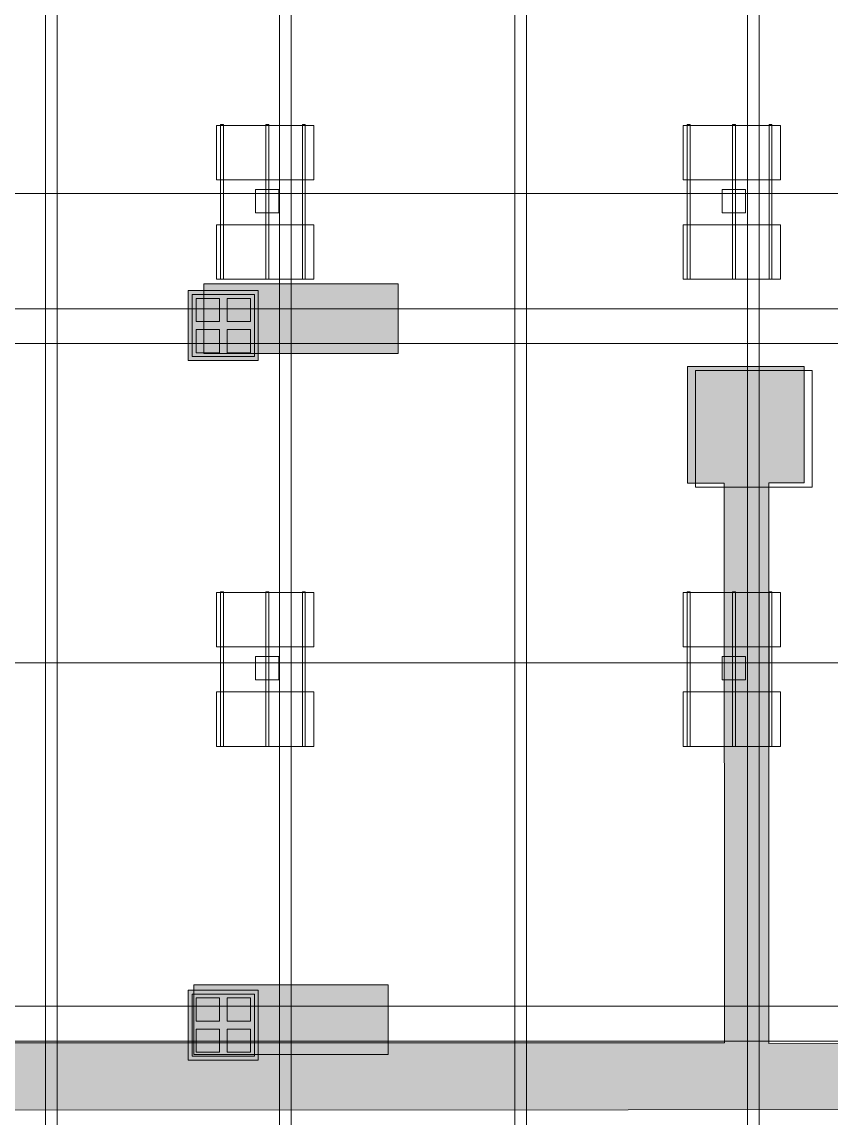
# Model space of a CAD drawing. Header units: inches. Extents: x -10671 to 1761, y -674 to 7170.
# Drawn here: x -7322 to -6905, y 1770 to 2335 of the extents above; entities that cross this region are included whole.
import ezdxf

# ---------------------------------------------------------------- set-up
doc = ezdxf.new("R2010")
doc.units = ezdxf.units.IN
doc.header["$LTSCALE"] = 19.2
doc.header["$MEASUREMENT"] = 0
for name, color, linetype, lineweight, true_color in [('DWG-bldg-utility box', 3, 'Continuous', 18, 0x00ff00), ('Venue-Ceiling-HVAC', 7, 'Continuous', 5, 0xbbbbbb), ('Venue-NO HANG ZONE', 7, 'Continuous', 15, 0xdd0000), ('Venue-Rigging Steel-High', 7, 'Continuous', 5, 0x800000), ('Venue-Rigging Steel-Low', 7, 'Continuous', 5, 0x0000dd)]:
    doc.layers.add(name, color=color, linetype=linetype, lineweight=lineweight, true_color=true_color)
for name, color, linetype, lineweight in [('Venue-Ceiling-Lights', 7, 'Continuous', 5), ('Venue-Ceiling-Lights Circuits', 7, 'Continuous', 5), ('Venue-Floor Pockets', 7, 'Continuous', 5)]:
    doc.layers.add(name, color=color, linetype=linetype, lineweight=lineweight)

# ---------------------------------------------------------------- blocks, each defined once
blk = doc.blocks.new('FLOORBOX')
at = {"layer": 'Venue-Floor Pockets', "linetype": 'Continuous', "lineweight": 0, "true_color": 0xaaaaaa}
blk.add_hatch(color=253, dxfattribs=at).paths.add_polyline_path([(-18, 18), (18, 18), (18, -18), (-18, -18)])
at = {"layer": 'Venue-Floor Pockets', "linetype": 'Continuous', "lineweight": 0, "true_color": 0xbbbbbb}
blk.add_hatch(color=9, dxfattribs=at).paths.add_polyline_path([(-16, 16), (16, 16), (16, -16), (-16, -16)])
at = {"layer": 'Venue-Floor Pockets', "linetype": 'Continuous', "lineweight": 0, "true_color": 0xdddddd}
for points in [[(-14, 14), (-2, 14), (-2, 2), (-14, 2)], [(2, 14), (14, 14), (14, 2), (2, 2)], [(-14, -2), (-2, -2), (-2, -14), (-14, -14)], [(2, -2), (14, -2), (14, -14), (2, -14)]]:
    blk.add_hatch(color=254, dxfattribs=at).paths.add_polyline_path(points)
at = {"layer": 'Venue-Floor Pockets', "color": 7, "linetype": 'Continuous', "lineweight": 5, "flags": 128}
for points in [[(-18, 18), (18, 18), (18, -18), (-18, -18)], [(-16, 16), (16, 16), (16, -16), (-16, -16)], [(-14, 14), (-2, 14), (-2, 2), (-14, 2)], [(2, 14), (14, 14), (14, 2), (2, 2)], [(-14, -2), (-2, -2), (-2, -14), (-14, -14)], [(2, -2), (14, -2), (14, -14), (2, -14)]]:
    blk.add_lwpolyline(points, close=True, dxfattribs=at)
blk = doc.blocks.new('Group-886-1')
at = {"layer": 'Venue-Ceiling-Lights', "color": 7, "linetype": 'Continuous', "lineweight": 5}
for points in [[(-7221.73, 2202.11, 355.98), (-7221.73, 2202.11, 359.98), (-7221.73, 2230.11, 359.98), (-7221.73, 2230.11, 355.98)], [(-7221.73, 2230.11, 355.98), (-7221.73, 2230.11, 359.98), (-7171.73, 2230.11, 359.98), (-7171.73, 2230.11, 355.98)], [(-7171.73, 2230.11, 359.98), (-7221.73, 2230.11, 359.98), (-7221.73, 2202.11, 359.98), (-7171.73, 2202.11, 359.98)], [(-7171.73, 2202.11, 355.98), (-7221.73, 2202.11, 355.98), (-7221.73, 2230.11, 355.98), (-7171.73, 2230.11, 355.98)], [(-7171.73, 2230.11, 355.98), (-7171.73, 2230.11, 359.98), (-7171.73, 2202.11, 359.98), (-7171.73, 2202.11, 355.98)], [(-7171.73, 2202.11, 355.98), (-7171.73, 2202.11, 359.98), (-7221.73, 2202.11, 359.98), (-7221.73, 2202.11, 355.98)]]:
    blk.add_3dface(points, dxfattribs=at)
blk = doc.blocks.new('Group-887-1')
at = {"layer": 'Venue-Ceiling-Lights', "color": 7, "linetype": 'Continuous', "lineweight": 5}
for points in [[(-7177.58, 2202.11, 360.05), (-7177.58, 2202.11, 361.05), (-7177.58, 2281.7, 361.05), (-7177.58, 2281.7, 360.05)], [(-7177.58, 2281.7, 360.05), (-7177.58, 2281.7, 361.05), (-7176.08, 2281.7, 361.05), (-7176.08, 2281.7, 360.05)], [(-7176.08, 2281.7, 361.05), (-7177.58, 2281.7, 361.05), (-7177.58, 2202.11, 361.05), (-7176.08, 2202.11, 361.05)], [(-7176.08, 2202.11, 360.05), (-7177.58, 2202.11, 360.05), (-7177.58, 2281.7, 360.05), (-7176.08, 2281.7, 360.05)], [(-7176.08, 2281.7, 360.05), (-7176.08, 2281.7, 361.05), (-7176.08, 2202.11, 361.05), (-7176.08, 2202.11, 360.05)], [(-7176.08, 2202.11, 360.05), (-7176.08, 2202.11, 361.05), (-7177.58, 2202.11, 361.05), (-7177.58, 2202.11, 360.05)]]:
    blk.add_3dface(points, dxfattribs=at)
blk = doc.blocks.new('Group-888-1')
at = {"layer": 'Venue-Ceiling-Lights', "color": 7, "linetype": 'Continuous', "lineweight": 5}
for points in [[(-7196.4, 2202.11, 360.05), (-7196.4, 2202.11, 361.05), (-7196.4, 2281.7, 361.05), (-7196.4, 2281.7, 360.05)], [(-7196.4, 2281.7, 360.05), (-7196.4, 2281.7, 361.05), (-7194.9, 2281.7, 361.05), (-7194.9, 2281.7, 360.05)], [(-7194.9, 2281.7, 361.05), (-7196.4, 2281.7, 361.05), (-7196.4, 2202.11, 361.05), (-7194.9, 2202.11, 361.05)], [(-7194.9, 2202.11, 360.05), (-7196.4, 2202.11, 360.05), (-7196.4, 2281.7, 360.05), (-7194.9, 2281.7, 360.05)], [(-7194.9, 2281.7, 360.05), (-7194.9, 2281.7, 361.05), (-7194.9, 2202.11, 361.05), (-7194.9, 2202.11, 360.05)], [(-7194.9, 2202.11, 360.05), (-7194.9, 2202.11, 361.05), (-7196.4, 2202.11, 361.05), (-7196.4, 2202.11, 360.05)]]:
    blk.add_3dface(points, dxfattribs=at)
blk = doc.blocks.new('Group-889-1')
at = {"layer": 'Venue-Ceiling-Lights', "color": 7, "linetype": 'Continuous', "lineweight": 5}
for points in [[(-7219.68, 2202.11, 360.05), (-7219.68, 2202.11, 361.05), (-7219.68, 2281.7, 361.05), (-7219.68, 2281.7, 360.05)], [(-7219.68, 2281.7, 360.05), (-7219.68, 2281.7, 361.05), (-7218.18, 2281.7, 361.05), (-7218.18, 2281.7, 360.05)], [(-7218.18, 2281.7, 361.05), (-7219.68, 2281.7, 361.05), (-7219.68, 2202.11, 361.05), (-7218.18, 2202.11, 361.05)], [(-7218.18, 2202.11, 360.05), (-7219.68, 2202.11, 360.05), (-7219.68, 2281.7, 360.05), (-7218.18, 2281.7, 360.05)], [(-7218.18, 2281.7, 360.05), (-7218.18, 2281.7, 361.05), (-7218.18, 2202.11, 361.05), (-7218.18, 2202.11, 360.05)], [(-7218.18, 2202.11, 360.05), (-7218.18, 2202.11, 361.05), (-7219.68, 2202.11, 361.05), (-7219.68, 2202.11, 360.05)]]:
    blk.add_3dface(points, dxfattribs=at)
blk = doc.blocks.new('Group-890-1')
at = {"layer": 'Venue-Ceiling-Lights', "color": 7, "linetype": 'Continuous', "lineweight": 5}
for points in [[(-7221.73, 2253.26, 355.98), (-7221.73, 2253.26, 359.98), (-7221.73, 2281.26, 359.98), (-7221.73, 2281.26, 355.98)], [(-7221.73, 2281.26, 355.98), (-7221.73, 2281.26, 359.98), (-7171.73, 2281.26, 359.98), (-7171.73, 2281.26, 355.98)], [(-7171.73, 2281.26, 359.98), (-7221.73, 2281.26, 359.98), (-7221.73, 2253.26, 359.98), (-7171.73, 2253.26, 359.98)], [(-7171.73, 2253.26, 355.98), (-7221.73, 2253.26, 355.98), (-7221.73, 2281.26, 355.98), (-7171.73, 2281.26, 355.98)], [(-7171.73, 2281.26, 355.98), (-7171.73, 2281.26, 359.98), (-7171.73, 2253.26, 359.98), (-7171.73, 2253.26, 355.98)], [(-7171.73, 2253.26, 355.98), (-7171.73, 2253.26, 359.98), (-7221.73, 2253.26, 359.98), (-7221.73, 2253.26, 355.98)]]:
    blk.add_3dface(points, dxfattribs=at)
blk = doc.blocks.new('Group-891-1')
at = {"layer": 'Venue-Ceiling-Lights', "color": 7, "linetype": 'Continuous', "lineweight": 5}
for points in [[(-7201.69, 2248.35, 350), (-7201.69, 2248.35, 356), (-7189.69, 2248.35, 356), (-7189.69, 2248.35, 350)], [(-7201.69, 2236.35, 350), (-7201.69, 2236.35, 356), (-7201.69, 2248.35, 356), (-7201.69, 2248.35, 350)], [(-7189.69, 2248.35, 356), (-7201.69, 2248.35, 356), (-7201.69, 2236.35, 356), (-7189.69, 2236.35, 356)], [(-7189.69, 2236.35, 350), (-7201.69, 2236.35, 350), (-7201.69, 2248.35, 350), (-7189.69, 2248.35, 350)], [(-7189.69, 2248.35, 350), (-7189.69, 2248.35, 356), (-7189.69, 2236.35, 356), (-7189.69, 2236.35, 350)], [(-7189.69, 2236.35, 350), (-7189.69, 2236.35, 356), (-7201.69, 2236.35, 356), (-7201.69, 2236.35, 350)]]:
    blk.add_3dface(points, dxfattribs=at)
blk = doc.blocks.new('Group-892-1')
at = {"layer": 'Venue-Ceiling-Lights', "color": 7}
for name in ['Group-890-1', 'Group-889-1', 'Group-888-1', 'Group-887-1', 'Group-886-1']:
    blk.add_blockref(name, (0, 0), dxfattribs=at)
at = {"layer": 'Venue-Ceiling-Lights', "color": 1, "true_color": 0xff0000}
blk.add_blockref('Group-891-1', (0, 0), dxfattribs=at)
blk = doc.blocks.new('Group-893-1')
at = {"layer": 'Venue-Ceiling-Lights', "color": 7, "linetype": 'Continuous', "lineweight": 5}
for points in [[(-7221.73, 1961.75, 355.98), (-7221.73, 1961.75, 359.98), (-7221.73, 1989.75, 359.98), (-7221.73, 1989.75, 355.98)], [(-7221.73, 1989.75, 355.98), (-7221.73, 1989.75, 359.98), (-7171.73, 1989.75, 359.98), (-7171.73, 1989.75, 355.98)], [(-7171.73, 1989.75, 359.98), (-7221.73, 1989.75, 359.98), (-7221.73, 1961.75, 359.98), (-7171.73, 1961.75, 359.98)], [(-7171.73, 1961.75, 355.98), (-7221.73, 1961.75, 355.98), (-7221.73, 1989.75, 355.98), (-7171.73, 1989.75, 355.98)], [(-7171.73, 1989.75, 355.98), (-7171.73, 1989.75, 359.98), (-7171.73, 1961.75, 359.98), (-7171.73, 1961.75, 355.98)], [(-7171.73, 1961.75, 355.98), (-7171.73, 1961.75, 359.98), (-7221.73, 1961.75, 359.98), (-7221.73, 1961.75, 355.98)]]:
    blk.add_3dface(points, dxfattribs=at)
blk = doc.blocks.new('Group-894-1')
at = {"layer": 'Venue-Ceiling-Lights', "color": 7, "linetype": 'Continuous', "lineweight": 5}
for points in [[(-7177.58, 1961.75, 360.05), (-7177.58, 1961.75, 361.05), (-7177.58, 2041.33, 361.05), (-7177.58, 2041.33, 360.05)], [(-7177.58, 2041.33, 360.05), (-7177.58, 2041.33, 361.05), (-7176.08, 2041.33, 361.05), (-7176.08, 2041.33, 360.05)], [(-7176.08, 2041.33, 361.05), (-7177.58, 2041.33, 361.05), (-7177.58, 1961.75, 361.05), (-7176.08, 1961.75, 361.05)], [(-7176.08, 1961.75, 360.05), (-7177.58, 1961.75, 360.05), (-7177.58, 2041.33, 360.05), (-7176.08, 2041.33, 360.05)], [(-7176.08, 2041.33, 360.05), (-7176.08, 2041.33, 361.05), (-7176.08, 1961.75, 361.05), (-7176.08, 1961.75, 360.05)], [(-7176.08, 1961.75, 360.05), (-7176.08, 1961.75, 361.05), (-7177.58, 1961.75, 361.05), (-7177.58, 1961.75, 360.05)]]:
    blk.add_3dface(points, dxfattribs=at)
blk = doc.blocks.new('Group-895-1')
at = {"layer": 'Venue-Ceiling-Lights', "color": 7, "linetype": 'Continuous', "lineweight": 5}
for points in [[(-7196.4, 1961.75, 360.05), (-7196.4, 1961.75, 361.05), (-7196.4, 2041.33, 361.05), (-7196.4, 2041.33, 360.05)], [(-7196.4, 2041.33, 360.05), (-7196.4, 2041.33, 361.05), (-7194.9, 2041.33, 361.05), (-7194.9, 2041.33, 360.05)], [(-7194.9, 2041.33, 361.05), (-7196.4, 2041.33, 361.05), (-7196.4, 1961.75, 361.05), (-7194.9, 1961.75, 361.05)], [(-7194.9, 1961.75, 360.05), (-7196.4, 1961.75, 360.05), (-7196.4, 2041.33, 360.05), (-7194.9, 2041.33, 360.05)], [(-7194.9, 2041.33, 360.05), (-7194.9, 2041.33, 361.05), (-7194.9, 1961.75, 361.05), (-7194.9, 1961.75, 360.05)], [(-7194.9, 1961.75, 360.05), (-7194.9, 1961.75, 361.05), (-7196.4, 1961.75, 361.05), (-7196.4, 1961.75, 360.05)]]:
    blk.add_3dface(points, dxfattribs=at)
blk = doc.blocks.new('Group-896-1')
at = {"layer": 'Venue-Ceiling-Lights', "color": 7, "linetype": 'Continuous', "lineweight": 5}
for points in [[(-7219.68, 1961.75, 360.05), (-7219.68, 1961.75, 361.05), (-7219.68, 2041.33, 361.05), (-7219.68, 2041.33, 360.05)], [(-7219.68, 2041.33, 360.05), (-7219.68, 2041.33, 361.05), (-7218.18, 2041.33, 361.05), (-7218.18, 2041.33, 360.05)], [(-7218.18, 2041.33, 361.05), (-7219.68, 2041.33, 361.05), (-7219.68, 1961.75, 361.05), (-7218.18, 1961.75, 361.05)], [(-7218.18, 1961.75, 360.05), (-7219.68, 1961.75, 360.05), (-7219.68, 2041.33, 360.05), (-7218.18, 2041.33, 360.05)], [(-7218.18, 2041.33, 360.05), (-7218.18, 2041.33, 361.05), (-7218.18, 1961.75, 361.05), (-7218.18, 1961.75, 360.05)], [(-7218.18, 1961.75, 360.05), (-7218.18, 1961.75, 361.05), (-7219.68, 1961.75, 361.05), (-7219.68, 1961.75, 360.05)]]:
    blk.add_3dface(points, dxfattribs=at)
blk = doc.blocks.new('Group-897-1')
at = {"layer": 'Venue-Ceiling-Lights', "color": 7, "linetype": 'Continuous', "lineweight": 5}
for points in [[(-7221.73, 2012.9, 355.98), (-7221.73, 2012.9, 359.98), (-7221.73, 2040.9, 359.98), (-7221.73, 2040.9, 355.98)], [(-7221.73, 2040.9, 355.98), (-7221.73, 2040.9, 359.98), (-7171.73, 2040.9, 359.98), (-7171.73, 2040.9, 355.98)], [(-7171.73, 2040.9, 359.98), (-7221.73, 2040.9, 359.98), (-7221.73, 2012.9, 359.98), (-7171.73, 2012.9, 359.98)], [(-7171.73, 2012.9, 355.98), (-7221.73, 2012.9, 355.98), (-7221.73, 2040.9, 355.98), (-7171.73, 2040.9, 355.98)], [(-7171.73, 2040.9, 355.98), (-7171.73, 2040.9, 359.98), (-7171.73, 2012.9, 359.98), (-7171.73, 2012.9, 355.98)], [(-7171.73, 2012.9, 355.98), (-7171.73, 2012.9, 359.98), (-7221.73, 2012.9, 359.98), (-7221.73, 2012.9, 355.98)]]:
    blk.add_3dface(points, dxfattribs=at)
blk = doc.blocks.new('Group-898-1')
at = {"layer": 'Venue-Ceiling-Lights', "color": 7, "linetype": 'Continuous', "lineweight": 5}
for points in [[(-7201.69, 2007.98, 350), (-7201.69, 2007.98, 356), (-7189.69, 2007.98, 356), (-7189.69, 2007.98, 350)], [(-7201.69, 1995.98, 350), (-7201.69, 1995.98, 356), (-7201.69, 2007.98, 356), (-7201.69, 2007.98, 350)], [(-7189.69, 2007.98, 356), (-7201.69, 2007.98, 356), (-7201.69, 1995.98, 356), (-7189.69, 1995.98, 356)], [(-7189.69, 1995.98, 350), (-7201.69, 1995.98, 350), (-7201.69, 2007.98, 350), (-7189.69, 2007.98, 350)], [(-7189.69, 2007.98, 350), (-7189.69, 2007.98, 356), (-7189.69, 1995.98, 356), (-7189.69, 1995.98, 350)], [(-7189.69, 1995.98, 350), (-7189.69, 1995.98, 356), (-7201.69, 1995.98, 356), (-7201.69, 1995.98, 350)]]:
    blk.add_3dface(points, dxfattribs=at)
blk = doc.blocks.new('Group-899-1')
at = {"layer": 'Venue-Ceiling-Lights', "color": 7}
for name in ['Group-897-1', 'Group-896-1', 'Group-895-1', 'Group-894-1', 'Group-893-1']:
    blk.add_blockref(name, (0, 0), dxfattribs=at)
at = {"layer": 'Venue-Ceiling-Lights', "color": 1, "true_color": 0xff0000}
blk.add_blockref('Group-898-1', (0, 0), dxfattribs=at)
blk = doc.blocks.new('Group-984-1')
at = {"layer": 'Venue-Ceiling-Lights', "color": 7, "linetype": 'Continuous', "lineweight": 5}
for points in [[(-6981.57, 2202.11, 355.98), (-6981.57, 2202.11, 359.98), (-6981.57, 2230.11, 359.98), (-6981.57, 2230.11, 355.98)], [(-6981.57, 2230.11, 355.98), (-6981.57, 2230.11, 359.98), (-6931.57, 2230.11, 359.98), (-6931.57, 2230.11, 355.98)], [(-6931.57, 2230.11, 359.98), (-6981.57, 2230.11, 359.98), (-6981.57, 2202.11, 359.98), (-6931.57, 2202.11, 359.98)], [(-6931.57, 2202.11, 355.98), (-6981.57, 2202.11, 355.98), (-6981.57, 2230.11, 355.98), (-6931.57, 2230.11, 355.98)], [(-6931.57, 2230.11, 355.98), (-6931.57, 2230.11, 359.98), (-6931.57, 2202.11, 359.98), (-6931.57, 2202.11, 355.98)], [(-6931.57, 2202.11, 355.98), (-6931.57, 2202.11, 359.98), (-6981.57, 2202.11, 359.98), (-6981.57, 2202.11, 355.98)]]:
    blk.add_3dface(points, dxfattribs=at)
blk = doc.blocks.new('Group-985-1')
at = {"layer": 'Venue-Ceiling-Lights', "color": 7, "linetype": 'Continuous', "lineweight": 5}
for points in [[(-6937.42, 2202.11, 360.05), (-6937.42, 2202.11, 361.05), (-6937.42, 2281.7, 361.05), (-6937.42, 2281.7, 360.05)], [(-6937.42, 2281.7, 360.05), (-6937.42, 2281.7, 361.05), (-6935.92, 2281.7, 361.05), (-6935.92, 2281.7, 360.05)], [(-6935.92, 2281.7, 361.05), (-6937.42, 2281.7, 361.05), (-6937.42, 2202.11, 361.05), (-6935.92, 2202.11, 361.05)], [(-6935.92, 2202.11, 360.05), (-6937.42, 2202.11, 360.05), (-6937.42, 2281.7, 360.05), (-6935.92, 2281.7, 360.05)], [(-6935.92, 2281.7, 360.05), (-6935.92, 2281.7, 361.05), (-6935.92, 2202.11, 361.05), (-6935.92, 2202.11, 360.05)], [(-6935.92, 2202.11, 360.05), (-6935.92, 2202.11, 361.05), (-6937.42, 2202.11, 361.05), (-6937.42, 2202.11, 360.05)]]:
    blk.add_3dface(points, dxfattribs=at)
blk = doc.blocks.new('Group-986-1')
at = {"layer": 'Venue-Ceiling-Lights', "color": 7, "linetype": 'Continuous', "lineweight": 5}
for points in [[(-6956.24, 2202.11, 360.05), (-6956.24, 2202.11, 361.05), (-6956.24, 2281.7, 361.05), (-6956.24, 2281.7, 360.05)], [(-6956.24, 2281.7, 360.05), (-6956.24, 2281.7, 361.05), (-6954.74, 2281.7, 361.05), (-6954.74, 2281.7, 360.05)], [(-6954.74, 2281.7, 361.05), (-6956.24, 2281.7, 361.05), (-6956.24, 2202.11, 361.05), (-6954.74, 2202.11, 361.05)], [(-6954.74, 2202.11, 360.05), (-6956.24, 2202.11, 360.05), (-6956.24, 2281.7, 360.05), (-6954.74, 2281.7, 360.05)], [(-6954.74, 2281.7, 360.05), (-6954.74, 2281.7, 361.05), (-6954.74, 2202.11, 361.05), (-6954.74, 2202.11, 360.05)], [(-6954.74, 2202.11, 360.05), (-6954.74, 2202.11, 361.05), (-6956.24, 2202.11, 361.05), (-6956.24, 2202.11, 360.05)]]:
    blk.add_3dface(points, dxfattribs=at)
blk = doc.blocks.new('Group-987-1')
at = {"layer": 'Venue-Ceiling-Lights', "color": 7, "linetype": 'Continuous', "lineweight": 5}
for points in [[(-6979.52, 2202.11, 360.05), (-6979.52, 2202.11, 361.05), (-6979.52, 2281.7, 361.05), (-6979.52, 2281.7, 360.05)], [(-6979.52, 2281.7, 360.05), (-6979.52, 2281.7, 361.05), (-6978.02, 2281.7, 361.05), (-6978.02, 2281.7, 360.05)], [(-6978.02, 2281.7, 361.05), (-6979.52, 2281.7, 361.05), (-6979.52, 2202.11, 361.05), (-6978.02, 2202.11, 361.05)], [(-6978.02, 2202.11, 360.05), (-6979.52, 2202.11, 360.05), (-6979.52, 2281.7, 360.05), (-6978.02, 2281.7, 360.05)], [(-6978.02, 2281.7, 360.05), (-6978.02, 2281.7, 361.05), (-6978.02, 2202.11, 361.05), (-6978.02, 2202.11, 360.05)], [(-6978.02, 2202.11, 360.05), (-6978.02, 2202.11, 361.05), (-6979.52, 2202.11, 361.05), (-6979.52, 2202.11, 360.05)]]:
    blk.add_3dface(points, dxfattribs=at)
blk = doc.blocks.new('Group-988-1')
at = {"layer": 'Venue-Ceiling-Lights', "color": 7, "linetype": 'Continuous', "lineweight": 5}
for points in [[(-6981.57, 2253.26, 355.98), (-6981.57, 2253.26, 359.98), (-6981.57, 2281.26, 359.98), (-6981.57, 2281.26, 355.98)], [(-6981.57, 2281.26, 355.98), (-6981.57, 2281.26, 359.98), (-6931.57, 2281.26, 359.98), (-6931.57, 2281.26, 355.98)], [(-6931.57, 2281.26, 359.98), (-6981.57, 2281.26, 359.98), (-6981.57, 2253.26, 359.98), (-6931.57, 2253.26, 359.98)], [(-6931.57, 2253.26, 355.98), (-6981.57, 2253.26, 355.98), (-6981.57, 2281.26, 355.98), (-6931.57, 2281.26, 355.98)], [(-6931.57, 2281.26, 355.98), (-6931.57, 2281.26, 359.98), (-6931.57, 2253.26, 359.98), (-6931.57, 2253.26, 355.98)], [(-6931.57, 2253.26, 355.98), (-6931.57, 2253.26, 359.98), (-6981.57, 2253.26, 359.98), (-6981.57, 2253.26, 355.98)]]:
    blk.add_3dface(points, dxfattribs=at)
blk = doc.blocks.new('Group-989-1')
at = {"layer": 'Venue-Ceiling-Lights', "color": 7, "linetype": 'Continuous', "lineweight": 5}
for points in [[(-6961.53, 2248.35, 350), (-6961.53, 2248.35, 356), (-6949.53, 2248.35, 356), (-6949.53, 2248.35, 350)], [(-6961.53, 2236.35, 350), (-6961.53, 2236.35, 356), (-6961.53, 2248.35, 356), (-6961.53, 2248.35, 350)], [(-6949.53, 2248.35, 356), (-6961.53, 2248.35, 356), (-6961.53, 2236.35, 356), (-6949.53, 2236.35, 356)], [(-6949.53, 2236.35, 350), (-6961.53, 2236.35, 350), (-6961.53, 2248.35, 350), (-6949.53, 2248.35, 350)], [(-6949.53, 2248.35, 350), (-6949.53, 2248.35, 356), (-6949.53, 2236.35, 356), (-6949.53, 2236.35, 350)], [(-6949.53, 2236.35, 350), (-6949.53, 2236.35, 356), (-6961.53, 2236.35, 356), (-6961.53, 2236.35, 350)]]:
    blk.add_3dface(points, dxfattribs=at)
blk = doc.blocks.new('Group-990-1')
at = {"layer": 'Venue-Ceiling-Lights', "color": 7}
for name in ['Group-988-1', 'Group-987-1', 'Group-986-1', 'Group-985-1', 'Group-984-1']:
    blk.add_blockref(name, (0, 0), dxfattribs=at)
at = {"layer": 'Venue-Ceiling-Lights', "color": 1, "true_color": 0xff0000}
blk.add_blockref('Group-989-1', (0, 0), dxfattribs=at)
blk = doc.blocks.new('Group-991-1')
at = {"layer": 'Venue-Ceiling-Lights', "color": 7, "linetype": 'Continuous', "lineweight": 5}
for points in [[(-6981.57, 1961.75, 355.98), (-6981.57, 1961.75, 359.98), (-6981.57, 1989.75, 359.98), (-6981.57, 1989.75, 355.98)], [(-6981.57, 1989.75, 355.98), (-6981.57, 1989.75, 359.98), (-6931.57, 1989.75, 359.98), (-6931.57, 1989.75, 355.98)], [(-6931.57, 1989.75, 359.98), (-6981.57, 1989.75, 359.98), (-6981.57, 1961.75, 359.98), (-6931.57, 1961.75, 359.98)], [(-6931.57, 1961.75, 355.98), (-6981.57, 1961.75, 355.98), (-6981.57, 1989.75, 355.98), (-6931.57, 1989.75, 355.98)], [(-6931.57, 1989.75, 355.98), (-6931.57, 1989.75, 359.98), (-6931.57, 1961.75, 359.98), (-6931.57, 1961.75, 355.98)], [(-6931.57, 1961.75, 355.98), (-6931.57, 1961.75, 359.98), (-6981.57, 1961.75, 359.98), (-6981.57, 1961.75, 355.98)]]:
    blk.add_3dface(points, dxfattribs=at)
blk = doc.blocks.new('Group-992-1')
at = {"layer": 'Venue-Ceiling-Lights', "color": 7, "linetype": 'Continuous', "lineweight": 5}
for points in [[(-6937.42, 1961.75, 360.05), (-6937.42, 1961.75, 361.05), (-6937.42, 2041.33, 361.05), (-6937.42, 2041.33, 360.05)], [(-6937.42, 2041.33, 360.05), (-6937.42, 2041.33, 361.05), (-6935.92, 2041.33, 361.05), (-6935.92, 2041.33, 360.05)], [(-6935.92, 2041.33, 361.05), (-6937.42, 2041.33, 361.05), (-6937.42, 1961.75, 361.05), (-6935.92, 1961.75, 361.05)], [(-6935.92, 1961.75, 360.05), (-6937.42, 1961.75, 360.05), (-6937.42, 2041.33, 360.05), (-6935.92, 2041.33, 360.05)], [(-6935.92, 2041.33, 360.05), (-6935.92, 2041.33, 361.05), (-6935.92, 1961.75, 361.05), (-6935.92, 1961.75, 360.05)], [(-6935.92, 1961.75, 360.05), (-6935.92, 1961.75, 361.05), (-6937.42, 1961.75, 361.05), (-6937.42, 1961.75, 360.05)]]:
    blk.add_3dface(points, dxfattribs=at)
blk = doc.blocks.new('Group-993-1')
at = {"layer": 'Venue-Ceiling-Lights', "color": 7, "linetype": 'Continuous', "lineweight": 5}
for points in [[(-6956.24, 1961.75, 360.05), (-6956.24, 1961.75, 361.05), (-6956.24, 2041.33, 361.05), (-6956.24, 2041.33, 360.05)], [(-6956.24, 2041.33, 360.05), (-6956.24, 2041.33, 361.05), (-6954.74, 2041.33, 361.05), (-6954.74, 2041.33, 360.05)], [(-6954.74, 2041.33, 361.05), (-6956.24, 2041.33, 361.05), (-6956.24, 1961.75, 361.05), (-6954.74, 1961.75, 361.05)], [(-6954.74, 1961.75, 360.05), (-6956.24, 1961.75, 360.05), (-6956.24, 2041.33, 360.05), (-6954.74, 2041.33, 360.05)], [(-6954.74, 2041.33, 360.05), (-6954.74, 2041.33, 361.05), (-6954.74, 1961.75, 361.05), (-6954.74, 1961.75, 360.05)], [(-6954.74, 1961.75, 360.05), (-6954.74, 1961.75, 361.05), (-6956.24, 1961.75, 361.05), (-6956.24, 1961.75, 360.05)]]:
    blk.add_3dface(points, dxfattribs=at)
blk = doc.blocks.new('Group-994-1')
at = {"layer": 'Venue-Ceiling-Lights', "color": 7, "linetype": 'Continuous', "lineweight": 5}
for points in [[(-6979.52, 1961.75, 360.05), (-6979.52, 1961.75, 361.05), (-6979.52, 2041.33, 361.05), (-6979.52, 2041.33, 360.05)], [(-6979.52, 2041.33, 360.05), (-6979.52, 2041.33, 361.05), (-6978.02, 2041.33, 361.05), (-6978.02, 2041.33, 360.05)], [(-6978.02, 2041.33, 361.05), (-6979.52, 2041.33, 361.05), (-6979.52, 1961.75, 361.05), (-6978.02, 1961.75, 361.05)], [(-6978.02, 1961.75, 360.05), (-6979.52, 1961.75, 360.05), (-6979.52, 2041.33, 360.05), (-6978.02, 2041.33, 360.05)], [(-6978.02, 2041.33, 360.05), (-6978.02, 2041.33, 361.05), (-6978.02, 1961.75, 361.05), (-6978.02, 1961.75, 360.05)], [(-6978.02, 1961.75, 360.05), (-6978.02, 1961.75, 361.05), (-6979.52, 1961.75, 361.05), (-6979.52, 1961.75, 360.05)]]:
    blk.add_3dface(points, dxfattribs=at)
blk = doc.blocks.new('Group-995-1')
at = {"layer": 'Venue-Ceiling-Lights', "color": 7, "linetype": 'Continuous', "lineweight": 5}
for points in [[(-6981.57, 2012.9, 355.98), (-6981.57, 2012.9, 359.98), (-6981.57, 2040.9, 359.98), (-6981.57, 2040.9, 355.98)], [(-6981.57, 2040.9, 355.98), (-6981.57, 2040.9, 359.98), (-6931.57, 2040.9, 359.98), (-6931.57, 2040.9, 355.98)], [(-6931.57, 2040.9, 359.98), (-6981.57, 2040.9, 359.98), (-6981.57, 2012.9, 359.98), (-6931.57, 2012.9, 359.98)], [(-6931.57, 2012.9, 355.98), (-6981.57, 2012.9, 355.98), (-6981.57, 2040.9, 355.98), (-6931.57, 2040.9, 355.98)], [(-6931.57, 2040.9, 355.98), (-6931.57, 2040.9, 359.98), (-6931.57, 2012.9, 359.98), (-6931.57, 2012.9, 355.98)], [(-6931.57, 2012.9, 355.98), (-6931.57, 2012.9, 359.98), (-6981.57, 2012.9, 359.98), (-6981.57, 2012.9, 355.98)]]:
    blk.add_3dface(points, dxfattribs=at)
blk = doc.blocks.new('Group-996-1')
at = {"layer": 'Venue-Ceiling-Lights', "color": 7, "linetype": 'Continuous', "lineweight": 5}
for points in [[(-6961.53, 2007.98, 350), (-6961.53, 2007.98, 356), (-6949.53, 2007.98, 356), (-6949.53, 2007.98, 350)], [(-6961.53, 1995.98, 350), (-6961.53, 1995.98, 356), (-6961.53, 2007.98, 356), (-6961.53, 2007.98, 350)], [(-6949.53, 2007.98, 356), (-6961.53, 2007.98, 356), (-6961.53, 1995.98, 356), (-6949.53, 1995.98, 356)], [(-6949.53, 1995.98, 350), (-6961.53, 1995.98, 350), (-6961.53, 2007.98, 350), (-6949.53, 2007.98, 350)], [(-6949.53, 2007.98, 350), (-6949.53, 2007.98, 356), (-6949.53, 1995.98, 356), (-6949.53, 1995.98, 350)], [(-6949.53, 1995.98, 350), (-6949.53, 1995.98, 356), (-6961.53, 1995.98, 356), (-6961.53, 1995.98, 350)]]:
    blk.add_3dface(points, dxfattribs=at)
blk = doc.blocks.new('Group-997-1')
at = {"layer": 'Venue-Ceiling-Lights', "color": 7}
for name in ['Group-995-1', 'Group-994-1', 'Group-993-1', 'Group-992-1', 'Group-991-1']:
    blk.add_blockref(name, (0, 0), dxfattribs=at)
at = {"layer": 'Venue-Ceiling-Lights', "color": 1, "true_color": 0xff0000}
blk.add_blockref('Group-996-1', (0, 0), dxfattribs=at)
blk = doc.blocks.new('Group-1325-1')
at = {"layer": 'Venue-Ceiling-HVAC'}
for points in [[(-6975.25, 2095.2, 360.05), (-6975.25, 2095.2, 390.05), (-6975.25, 2155.2, 390.05), (-6975.25, 2155.2, 360.05)], [(-6975.25, 2155.2, 360.05), (-6975.25, 2155.2, 390.05), (-6915.25, 2155.2, 390.05), (-6915.25, 2155.2, 360.05)], [(-6975.25, 2095.2, 360.05), (-6975.25, 2155.2, 360.05), (-6915.25, 2155.2, 360.05), (-6915.25, 2095.2, 360.05)], [(-6975.25, 2095.2, 390.05), (-6975.25, 2155.2, 390.05), (-6915.25, 2155.2, 390.05), (-6915.25, 2095.2, 390.05)], [(-6915.25, 2155.2, 360.05), (-6915.25, 2155.2, 390.05), (-6915.25, 2095.2, 390.05), (-6915.25, 2095.2, 360.05)], [(-6915.25, 2095.2, 360.05), (-6915.25, 2095.2, 390.05), (-6975.25, 2095.2, 390.05), (-6975.25, 2095.2, 360.05)]]:
    blk.add_3dface(points, dxfattribs=at)
blk = doc.blocks.new('Group-1331-1')
at = {"layer": 'Venue-Ceiling-HVAC'}
blk.add_blockref('Group-1325-1', (0, 0), dxfattribs=at)

msp = doc.modelspace()

# ---------------------------------------------------------------- hatches: boundary and pattern name
at = {"layer": 'Venue-Ceiling-HVAC', "linetype": 'Continuous', "lineweight": 0, "true_color": 0xbbbbbb}
msp.add_hatch(color=9, dxfattribs=at).paths.add_polyline_path([(-9134.1, 1774.24), (-9134.5, 2099.56), (-9151.65, 2099.56), (-9151.65, 2159.52), (-9091.65, 2159.52), (-9091.65, 2099.55), (-9110.09, 2099.55), (-9110.09, 1809.35), (-8600.43, 1809.35), (-8600.43, 2098.45), (-8618.05, 2098.45), (-8618.05, 2158.4), (-8558.01, 2158.4), (-8558.01, 2098.45), (-8577.42, 2098.45), (-8577.42, 1809.34), (-8048.86, 1809.34), (-8048.86, 2099.11), (-8066.67, 2099.11), (-8066.67, 2159.34), (-8006.73, 2159.31), (-8006.73, 2099.31), (-8025.87, 2099.31), (-8025.87, 1809.33), (-7495.97, 1809.33), (-7495.97, 2099.58), (-7513.98, 2099.58), (-7513.98, 2159.73), (-7453.99, 2159.73), (-7453.99, 2099.58), (-7472.95, 2099.58), (-7472.95, 1809.26), (-6960.42, 1809.25), (-6960.52, 2097.23), (-6979.44, 2097.24), (-6979.34, 2157.18), (-6919.39, 2157.18), (-6919.39, 2097.27), (-6937.54, 2097.27), (-6937.47, 1808.82), (-6449.6, 1809.69), (-6449.6, 2099.72), (-6468.09, 2099.72), (-6468.09, 2160.15), (-6408.1, 2160.15), (-6408.1, 2099.72), (-6426.61, 2099.72), (-6426.55, 1809.87), (-6301.72, 1810.16), (-6301.78, 1774.83)])
at = {"layer": 'Venue-NO HANG ZONE', "linetype": 'Continuous', "lineweight": 0}
for points in [[(-7228.19, 2163.83), (-7228.19, 2199.83), (-7128.19, 2199.83), (-7128.19, 2163.83)], [(-7233.4, 1803.09), (-7233.4, 1839.09), (-7133.4, 1839.09), (-7133.4, 1803.09)]]:
    msp.add_hatch(color=7, dxfattribs=at).paths.add_polyline_path(points)

# ---------------------------------------------------------------- linework, layer by layer
at = {"layer": 'Venue-Ceiling-HVAC', "flags": 128}
for points in [[(-8025.87, 1809.33), (-7495.97, 1809.33), (-7495.97, 2099.58), (-7513.98, 2099.58), (-7513.98, 2159.73), (-7453.99, 2159.73), (-7453.99, 2099.58), (-7472.95, 2099.58), (-7472.95, 1809.26), (-6960.42, 1809.25), (-6960.52, 2097.23), (-6979.44, 2097.24), (-6979.34, 2157.18), (-6919.39, 2157.18), (-6919.39, 2097.27), (-6937.54, 2097.27), (-6937.47, 1808.82), (-6449.6, 1809.69)], [(-6301.78, 1774.83), (-9134.1, 1774.24)]]:
    msp.add_lwpolyline(points, dxfattribs=at)
at = {"layer": 'Venue-Ceiling-Lights Circuits', "color": 7, "linetype": 'Continuous', "lineweight": 5}
for p, q in [((-9940.79, 2246.17), (-6227.6, 2246.17)), ((-9940.79, 2004.66), (-6216.64, 2004.66))]:
    msp.add_line(p, q, dxfattribs=at)
at = {"layer": 'Venue-NO HANG ZONE', "flags": 128}
for points in [[(-7228.19, 2163.83), (-7228.19, 2199.83), (-7128.19, 2199.83), (-7128.19, 2163.83)], [(-7233.4, 1803.09), (-7233.4, 1839.09), (-7133.4, 1839.09), (-7133.4, 1803.09)]]:
    msp.add_lwpolyline(points, close=True, dxfattribs=at)
at = {"layer": 'Venue-Rigging Steel-High'}
for p, q in [((-7309.82, 397.52), (-7309.82, 3958.64)), ((-7303.82, 397.52), (-7303.82, 3958.64)), ((-7189.39, 397.52), (-7189.39, 3950.41)), ((-7183.39, 397.52), (-7183.39, 3950.41)), ((-7068.31, 397.52), (-7068.31, 3936.45)), ((-7062.31, 397.52), (-7062.31, 3936.45)), ((-6948.49, 397.52), (-6948.49, 3936.45)), ((-6942.49, 397.52), (-6942.49, 3936.45))]:
    msp.add_line(p, q, dxfattribs=at)
at = {"layer": 'Venue-Rigging Steel-Low'}
for p, q in [((-6848.73, 2186.97), (-9347.48, 2186.97)), ((-6848.73, 2168.97), (-9347.48, 2168.97)), ((-6848.73, 1827.98), (-9347.48, 1827.98)), ((-6848.73, 1809.98), (-9347.48, 1809.98))]:
    msp.add_line(p, q, dxfattribs=at)

# ---------------------------------------------------------------- block references
at = {"layer": 'DWG-bldg-utility box', "rotation": 90}
for p in [(-7218.26, 2178.29), (-7218.26, 1818.29)]:
    msp.add_blockref('FLOORBOX', p, dxfattribs=at)
at = {"layer": 'Venue-Ceiling-HVAC'}
msp.add_blockref('Group-1331-1', (0, 0), dxfattribs=at)
at = {"layer": 'Venue-Ceiling-Lights', "color": 7}
for name in ['Group-892-1', 'Group-990-1', 'Group-899-1', 'Group-997-1']:
    msp.add_blockref(name, (0, 0), dxfattribs=at)

doc.saveas('drawing.dxf')
